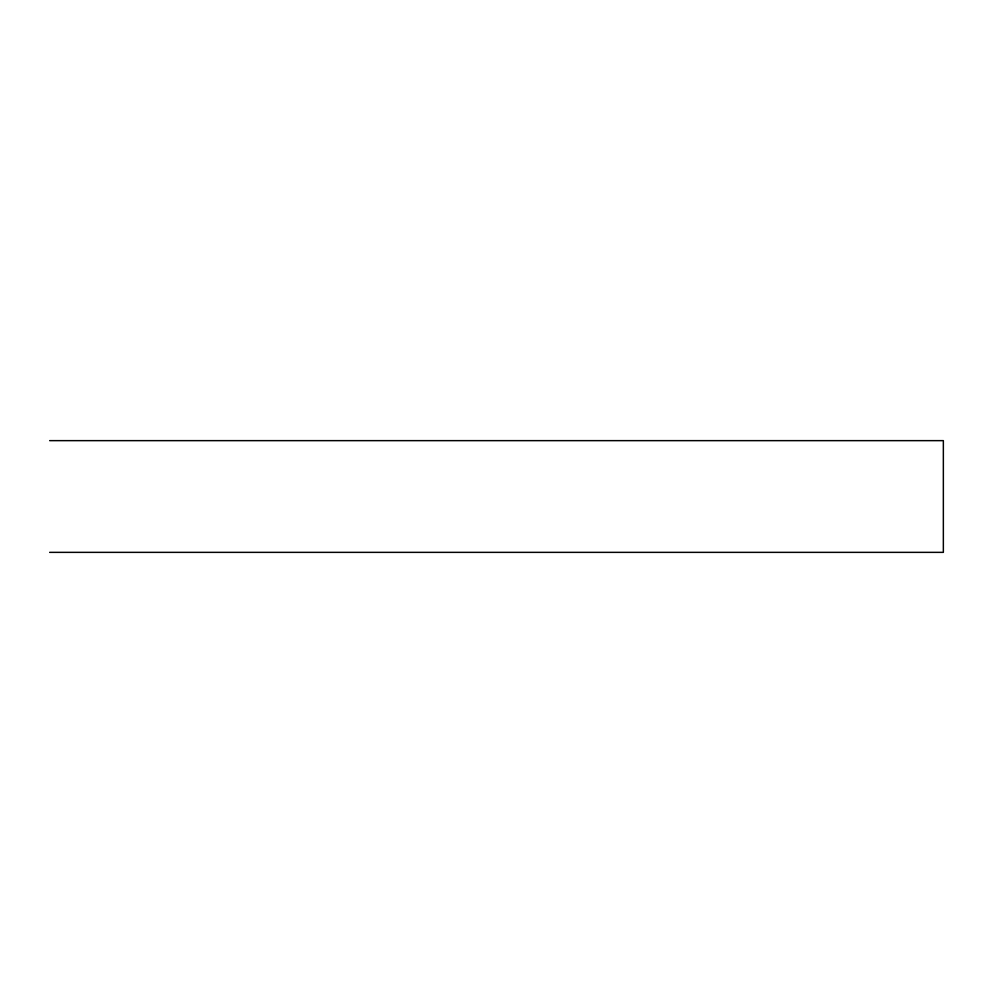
<?xml version="1.0" encoding="UTF-8"?>
<svg xmlns="http://www.w3.org/2000/svg" width="993" height="993" viewBox="0 0 993 993"><rect width="100%" height="100%" fill="white"/><g stroke="black" fill="none" stroke-linecap="round" stroke-linejoin="round"><path stroke-width="1.49" d="M49.65 440.644L943.35 440.644L943.35 552.356L49.65 552.356"/></g></svg>
